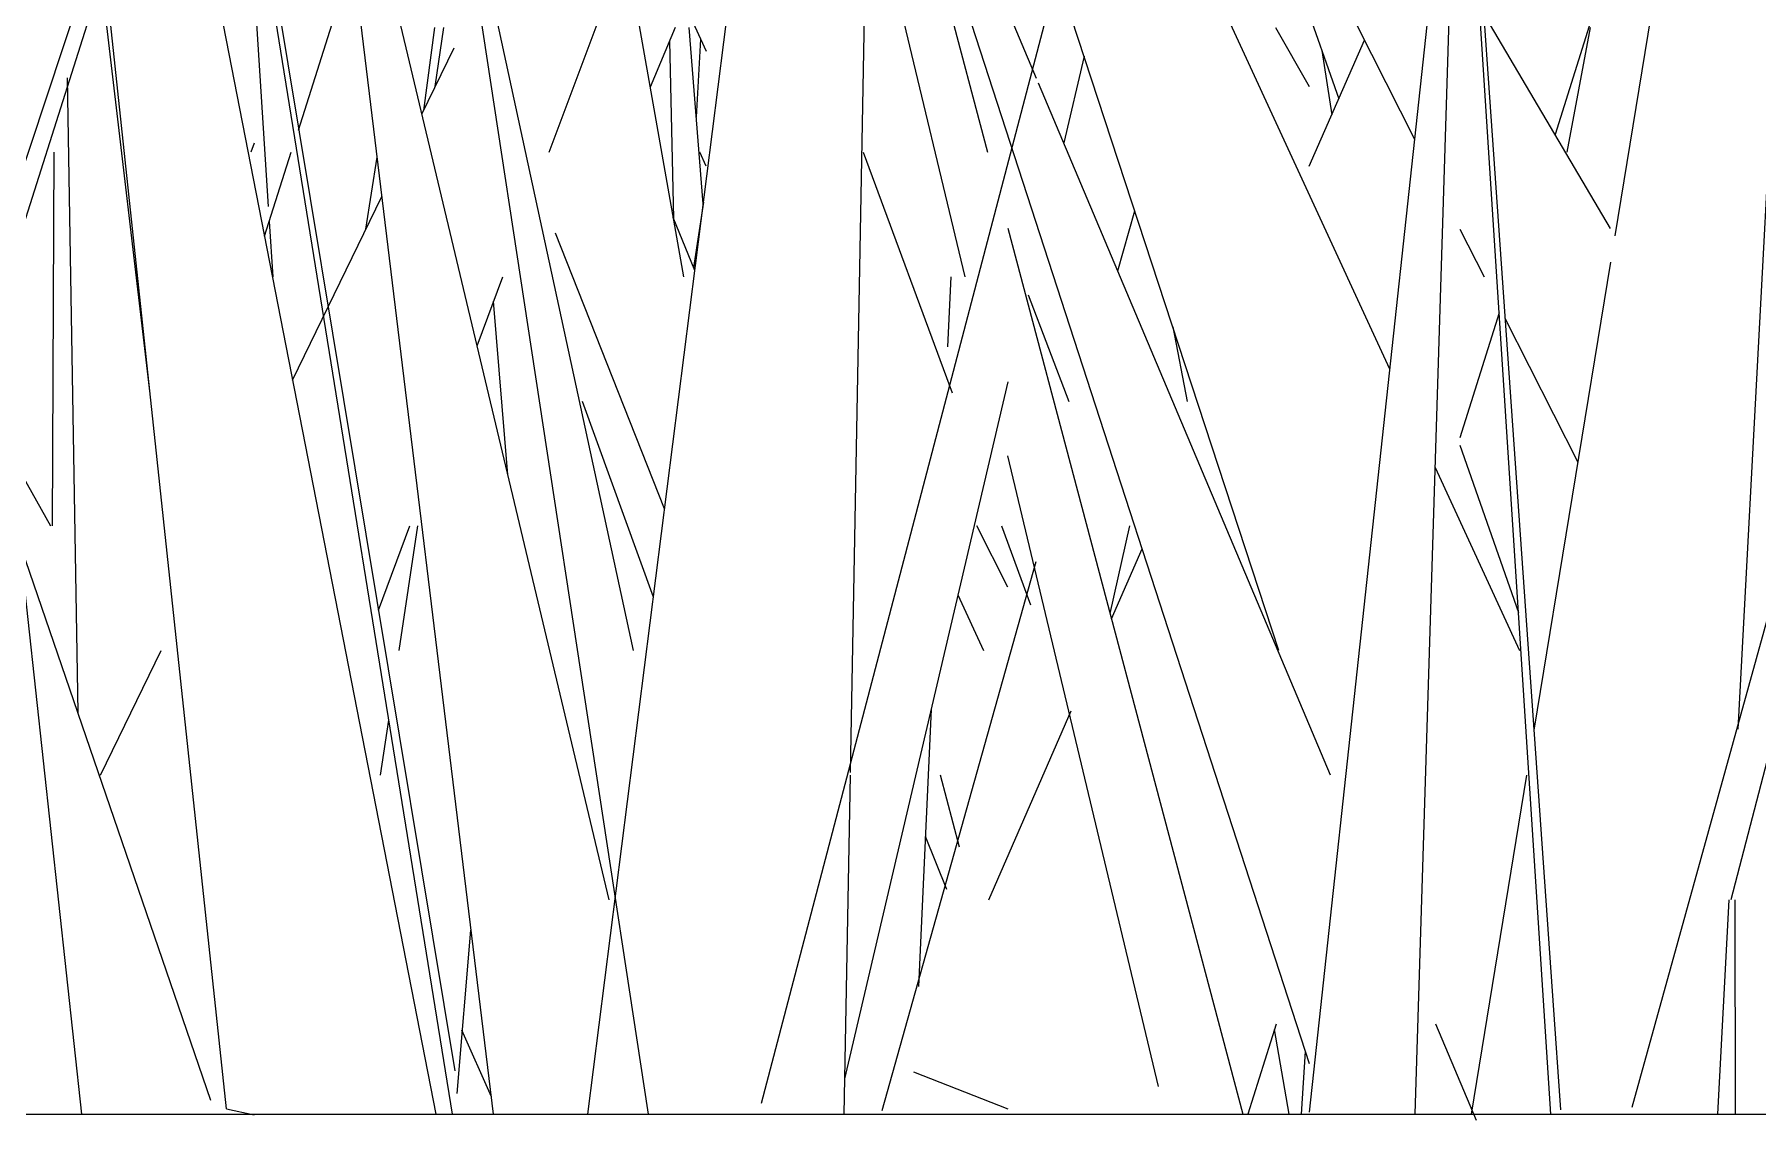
# Model space of a CAD drawing. Header units: millimetres. Extents: x -9575 to 27274, y -4387 to 11354.
# Drawn here: x -5944.77 to -5906.6, y 3047.86 to 3071.91 of the extents above; entities that cross this region are included whole.
import ezdxf

# ---------------------------------------------------------------- set-up
doc = ezdxf.new("R2010")
doc.units = ezdxf.units.MM
doc.layers.add('G-IMPT', color=8, linetype='Continuous', lineweight=9)

# ---------------------------------------------------------------- blocks, each defined once
blk = doc.blocks.new('Grass Array - 25_dwg-V50-North')
at = {"layer": 'G-IMPT'}
for p, q in [((-5909.374, 3048.158), (-5893.63, 3105.037)), ((-5935.444, 3048.964), (-5944.198, 3101.733)), ((-5949.276, 3054.258), (-5934.962, 3099.309)), ((-5917.2, 3058.27), (-5930.276, 3098.142)), ((-5896.286, 3094.796), (-5907.188, 3052.752)), ((-5942.614, 3091.933), (-5935.513, 3048)), ((-5940.858, 3048.307), (-5955.366, 3090.568)), ((-5937.938, 3090.33), (-5948.476, 3058.534)), ((-5926.242, 3089.405), (-5914.749, 3064.51)), ((-5932.507, 3048), (-5927.36, 3088.618)), ((-5906.295, 3088.585), (-5909.757, 3067.455)), ((-5913.66, 3086.498), (-5910.96, 3048.099)), ((-5926.142, 3085.536), (-5926.696, 3055.566)), ((-5933.362, 3069.306), (-5928.216, 3083.1)), ((-5919.867, 3080.807), (-5914.199, 3069.597)), ((-5943.718, 3048), (-5947.219, 3080.24)), ((-5907.747, 3080.341), (-5911.083, 3069.701)), ((-5907.025, 3056.528), (-5905.764, 3080.341)), ((-5938.446, 3079.642), (-5934.603, 3048)), ((-5922.568, 3070.94), (-5926.25, 3079.664)), ((-5911.176, 3048), (-5913.211, 3079.541)), ((-5926.26, 3079.142), (-5923.652, 3069.306)), ((-5914.183, 3048), (-5913.239, 3078.478)), ((-5941.646, 3077.582), (-5935.878, 3048)), ((-5931.496, 3058.27), (-5935.725, 3077.807)), ((-5940.119, 3076.495), (-5939.588, 3068.107)), ((-5925.145, 3075.646), (-5916.529, 3049.123)), ((-5924.153, 3066.547), (-5926.132, 3074.823)), ((-5917.394, 3074.823), (-5915.876, 3070.488)), ((-5931.347, 3074.709), (-5929.883, 3071.546)), ((-5932.036, 3052.752), (-5937.12, 3074.08)), ((-5931.674, 3073.831), (-5930.386, 3066.547)), ((-5940.51, 3048.119), (-5943.226, 3073.54)), ((-5938.92, 3069.796), (-5937.711, 3073.591)), ((-5909.853, 3067.617), (-5913.191, 3073.273)), ((-5909.853, 3067.617), (-5913.191, 3073.273)), ((-5928.661, 3048.246), (-5922.107, 3073.231)), ((-5913.829, 3073.019), (-5916.529, 3048.045)), ((-5942.201, 3063.952), (-5943.237, 3072.737)), ((-5934.912, 3072.492), (-5931.17, 3048)), ((-5935.903, 3072.065), (-5936.146, 3070.228)), ((-5935.888, 3070.76), (-5935.7, 3072.065)), ((-5930.573, 3072.065), (-5931.129, 3070.748)), ((-5930.701, 3071.763), (-5930.608, 3067.838)), ((-5929.952, 3068.166), (-5930.262, 3072.065)), ((-5930.104, 3070.081), (-5930.004, 3071.807)), ((-5930.104, 3070.081), (-5930.004, 3071.807)), ((-5917.278, 3072.065), (-5916.529, 3070.758)), ((-5916.529, 3068.994), (-5915.307, 3071.789)), ((-5910.815, 3069.306), (-5910.301, 3072.065)), ((-5936.184, 3070.151), (-5935.471, 3071.617)), ((-5921.516, 3071.431), (-5921.965, 3069.513)), ((-5916.25, 3071.557), (-5916.031, 3070.134)), ((-5944.041, 3070.95), (-5943.806, 3056.895)), ((-5916.054, 3055.511), (-5922.524, 3070.838)), ((-5939.899, 3069.507), (-5939.969, 3069.306)), ((-5944.363, 3061.029), (-5944.33, 3069.306)), ((-5939.67, 3067.445), (-5939.077, 3069.306)), ((-5937.423, 3067.602), (-5937.177, 3069.196)), ((-5929.883, 3068.996), (-5930.029, 3069.306)), ((-5926.408, 3069.306), (-5924.437, 3063.977)), ((-5939.048, 3064.259), (-5937.072, 3068.325)), ((-5929.948, 3068.197), (-5930.168, 3066.756)), ((-5920.768, 3066.678), (-5920.394, 3068.01)), ((-5939.567, 3067.768), (-5939.489, 3066.547)), ((-5930.139, 3066.686), (-5930.619, 3067.863)), ((-5923.205, 3067.62), (-5918.002, 3048)), ((-5913.191, 3067.604), (-5912.656, 3066.547)), ((-5930.808, 3061.406), (-5933.221, 3067.51)), ((-5909.853, 3066.874), (-5911.551, 3056.506)), ((-5934.961, 3065.021), (-5934.392, 3066.547)), ((-5924.47, 3066.547), (-5924.541, 3064.993)), ((-5934.279, 3062.162), (-5934.594, 3066.004)), ((-5922.753, 3066.15), (-5921.854, 3063.788)), ((-5912.321, 3065.75), (-5913.191, 3062.978)), ((-5912.193, 3065.63), (-5910.579, 3062.439)), ((-5919.551, 3065.439), (-5919.23, 3063.788)), ((-5923.205, 3064.222), (-5926.821, 3048.782)), ((-5945.957, 3063.788), (-5944.412, 3061.029)), ((-5931.056, 3059.452), (-5932.629, 3063.788)), ((-5919.867, 3048.617), (-5923.205, 3062.58)), ((-5913.191, 3062.819), (-5911.893, 3059.114)), ((-5913.739, 3062.323), (-5911.868, 3058.27)), ((-5937.146, 3059.163), (-5936.45, 3061.029)), ((-5936.282, 3061.029), (-5936.694, 3058.27)), ((-5923.205, 3059.676), (-5923.888, 3061.029)), ((-5923.347, 3061.029), (-5922.702, 3059.284)), ((-5920.509, 3061.029), (-5920.942, 3059.087)), ((-5920.911, 3058.969), (-5920.232, 3060.522)), ((-5925.988, 3048.085), (-5922.575, 3060.244)), ((-5924.31, 3059.501), (-5923.741, 3058.27)), ((-5943.301, 3055.511), (-5941.96, 3058.27)), ((-5924.904, 3056.966), (-5925.181, 3050.834)), ((-5923.629, 3052.752), (-5921.801, 3056.932)), ((-5936.924, 3056.73), (-5937.106, 3055.511)), ((-5926.697, 3055.511), (-5926.835, 3048)), ((-5924.277, 3053.915), (-5924.695, 3055.511)), ((-5911.714, 3055.511), (-5912.945, 3048)), ((-5924.553, 3052.977), (-5925.031, 3054.152)), ((-5907.476, 3048), (-5907.225, 3052.752)), ((-5907.088, 3048), (-5907.097, 3052.752)), ((-5935.404, 3048.459), (-5935.098, 3052.078)), ((-5917.262, 3049.993), (-5917.887, 3048)), ((-5912.826, 3047.862), (-5913.725, 3049.993)), ((-5935.309, 3049.871), (-5934.65, 3048.393)), ((-5916.971, 3048), (-5917.298, 3049.876)), ((-5916.615, 3049.389), (-5916.71, 3048)), ((-5925.296, 3048.937), (-5923.205, 3048.122)), ((-5940.51, 3048.119), (-5939.899, 3047.987))]:
    blk.add_line(p, q, dxfattribs=at)
blk = doc.blocks.new('Grass Array - Grass Array-V52-North')
blk.add_blockref('Grass Array - 25_dwg-V50-North', (0, 0))

msp = doc.modelspace()

# ---------------------------------------------------------------- linework, layer by layer
msp.add_line((-6653.468, 3048), (-5853.368, 3048))

# ---------------------------------------------------------------- block references
msp.add_blockref('Grass Array - Grass Array-V52-North', (0, 0))

doc.saveas('drawing.dxf')
